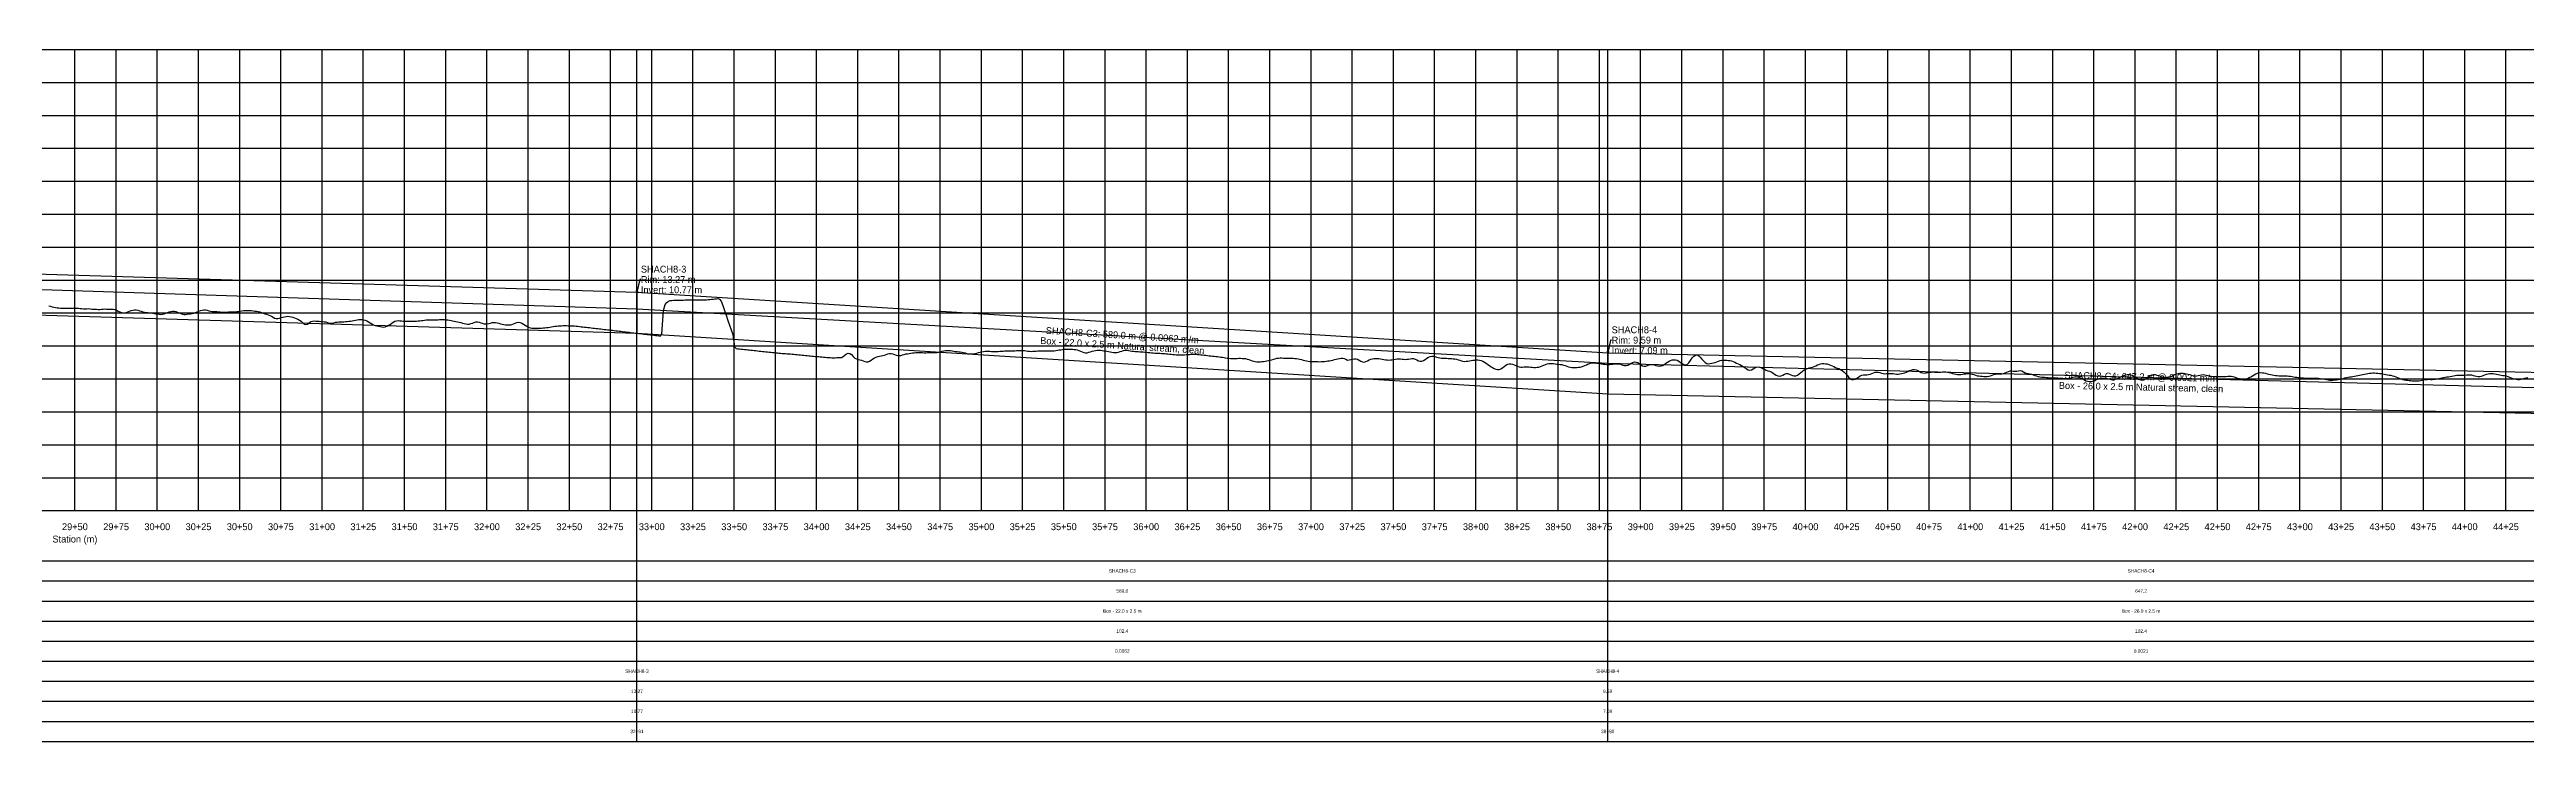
# Model space of a CAD drawing. Extents: x -64 to 5921, y -140 to 288.
# Drawn here: x 2935 to 4437, y -140 to 280 of the extents above; entities that cross this region are included whole.
import ezdxf
from ezdxf.enums import TextEntityAlignment as Align

# ---------------------------------------------------------------- set-up
doc = ezdxf.new("R2010")
doc.units = 0
for name, color, linetype in [('Annotation', 7, 'Continuous'), ('Annotation_Table', 254, 'Continuous'), ('Crown', 7, 'Continuous'), ('Grid', 254, 'Continuous'), ('Grid_Text', 7, 'Continuous'), ('Ground_Elevation', 3, 'Continuous'), ('Hydraulic_Grade', 5, 'Continuous'), ('Invert', 7, 'Continuous'), ('Structure', 7, 'Continuous')]:
    doc.layers.add(name, color=color, linetype=linetype)

msp = doc.modelspace()

# ---------------------------------------------------------------- linework, layer by layer
at = {"layer": 'Annotation', "color": 0}
for points in [[(3293.4, 140.3), (3292.7, 140.3), (3291, 132.7)], [(3882.4, 103.5), (3881.7, 103.5), (3880, 95.9)]]:
    msp.add_lwpolyline(points, dxfattribs=at)
for points in [[(3291, 132.7), (3290.8, 133.7), (3291.5, 133.5)], [(3880, 95.9), (3879.8, 96.9), (3880.6, 96.7)]]:
    msp.add_lwpolyline(points, close=True, dxfattribs=at)
at = {"layer": 'Annotation_Table', "color": 254}
for points in [[(3291, -140.2), (3291, 280)], [(3880, -140.2), (3880, 280)], [(-25, -30.5), (5899.9, -30.5)], [(-25, -42.7), (5899.9, -42.7)], [(-25, -54.9), (5899.9, -54.9)], [(-25, -67.1), (5899.9, -67.1)], [(-25, -79.2), (5899.9, -79.2)], [(-25, -91.4), (5899.9, -91.4)], [(-25, -103.6), (5899.9, -103.6)], [(-25, -115.8), (5899.9, -115.8)], [(-25, -128), (5899.9, -128)], [(-25, -140.2), (5899.9, -140.2)]]:
    msp.add_lwpolyline(points, dxfattribs=at)
at = {"layer": 'Crown', "color": 0}
for points in [[(1392.2, 190.6), (3291, 132.7)], [(3291, 132.7), (3291, 132.7)], [(3291, 132.7), (3880, 95.9)], [(3880, 95.9), (3880, 95.9)], [(3880, 95.9), (4527.2, 82.3)]]:
    msp.add_lwpolyline(points, dxfattribs=at)
at = {"layer": 'Grid', "color": 254}
for points in [[(-25, 280), (5900, 280)], [(2950, 0), (2950, 280)], [(2975, 0), (2975, 280)], [(3000, 0), (3000, 280)], [(3025, 0), (3025, 280)], [(3050, 0), (3050, 280)], [(3075, 0), (3075, 280)], [(3100, 0), (3100, 280)], [(3125, 0), (3125, 280)], [(3150, 0), (3150, 280)], [(3175, 0), (3175, 280)], [(3200, 0), (3200, 280)], [(3225, 0), (3225, 280)], [(3250, 0), (3250, 280)], [(3275, 0), (3275, 280)], [(3300, 0), (3300, 280)], [(3325, 0), (3325, 280)], [(3350, 0), (3350, 280)], [(3375, 0), (3375, 280)], [(3400, 0), (3400, 280)], [(3425, 0), (3425, 280)], [(3450, 0), (3450, 280)], [(3475, 0), (3475, 280)], [(3500, 0), (3500, 280)], [(3525, 0), (3525, 280)], [(3550, 0), (3550, 280)], [(3575, 0), (3575, 280)], [(3600, 0), (3600, 280)], [(3625, 0), (3625, 280)], [(3650, 0), (3650, 280)], [(3675, 0), (3675, 280)], [(3700, 0), (3700, 280)], [(3725, 0), (3725, 280)], [(3750, 0), (3750, 280)], [(3775, 0), (3775, 280)], [(3800, 0), (3800, 280)], [(3825, 0), (3825, 280)], [(3850, 0), (3850, 280)], [(3875, 0), (3875, 280)], [(3900, 0), (3900, 280)], [(3925, 0), (3925, 280)], [(3950, 0), (3950, 280)], [(3975, 0), (3975, 280)], [(4000, 0), (4000, 280)], [(4025, 0), (4025, 280)], [(4050, 0), (4050, 280)], [(4075, 0), (4075, 280)], [(4100, 0), (4100, 280)], [(4125, 0), (4125, 280)], [(4150, 0), (4150, 280)], [(4175, 0), (4175, 280)], [(4200, 0), (4200, 280)], [(4225, 0), (4225, 280)], [(4250, 0), (4250, 280)], [(4275, 0), (4275, 280)], [(4300, 0), (4300, 280)], [(4325, 0), (4325, 280)], [(4350, 0), (4350, 280)], [(4375, 0), (4375, 280)], [(4400, 0), (4400, 280)], [(4425, 0), (4425, 280)], [(-25, 260), (5900, 260)], [(-25, 240), (5900, 240)], [(-25, 220), (5900, 220)], [(-25, 200), (5900, 200)], [(-25, 180), (5900, 180)], [(-25, 160), (5900, 160)], [(-25, 140), (5900, 140)], [(-25, 120), (5900, 120)], [(-25, 100), (5900, 100)], [(-25, 80), (5900, 80)], [(-25, 60), (5900, 60)], [(-25, 40), (5900, 40)], [(-25, 20), (5900, 20)], [(-25, 0), (5900, 0)]]:
    msp.add_lwpolyline(points, dxfattribs=at)
at = {"layer": 'Ground_Elevation', "color": 3}
msp.add_lwpolyline([(2934.2, 124.3), (2935.2, 124.1), (2936.2, 123.8), (2937.2, 123.6), (2938.2, 123.4), (2939.2, 123.2), (2940.2, 123.1), (2941.2, 123), (2942.2, 122.9), (2943.2, 122.9), (2944.2, 122.9), (2945.2, 122.9), (2946.2, 122.9), (2947.2, 123), (2948.2, 123), (2949.2, 123), (2950.2, 123), (2951.2, 123), (2952.2, 122.9), (2953.2, 122.8), (2954.2, 122.7), (2955.2, 122.6), (2956.2, 122.6), (2957.2, 122.6), (2958.2, 122.7), (2959.2, 122.6), (2960.2, 122.4), (2961.2, 122.4), (2962.2, 122.3), (2963.2, 122.3), (2964.2, 122.2), (2965.2, 122.2), (2966.2, 122.4), (2967.2, 122.4), (2968.2, 122.5), (2969.2, 122.4), (2970.2, 122.4), (2971.2, 122.3), (2972.2, 122.3), (2973.2, 122.4), (2974.2, 122.1), (2975.2, 121.7), (2976.2, 121.2), (2977.2, 120.8), (2978.2, 120.3), (2979.2, 120), (2980.2, 120), (2981.2, 120.2), (2982.2, 120.6), (2983.2, 121.1), (2984.2, 121.5), (2985.2, 121.8), (2986.2, 121.9), (2987.2, 121.9), (2988.2, 121.7), (2989.2, 121.4), (2990.2, 121.1), (2991.2, 120.7), (2992.2, 120.5), (2993.2, 120.3), (2994.2, 120.2), (2995.2, 120.1), (2996.2, 120), (2997.2, 119.8), (2998.2, 119.7), (2999.2, 119.5), (3000.2, 119.4), (3001.2, 119.2), (3002.2, 119.1), (3003.2, 119.2), (3004.2, 119.5), (3005.2, 119.9), (3006.2, 120.2), (3007.2, 120.6), (3008.2, 120.9), (3009.2, 121.2), (3010.2, 121.2), (3011.2, 121), (3012.2, 120.5), (3013.2, 120.1), (3014.2, 119.6), (3015.2, 119.2), (3016.2, 119), (3017.2, 119), (3018.2, 119.2), (3019.2, 119.4), (3020.2, 119.5), (3021.2, 119.7), (3022.2, 119.9), (3023.2, 120.3), (3024.2, 120.8), (3025.2, 121.2), (3026.2, 121.5), (3027.2, 121.8), (3028.2, 121.9), (3029.2, 121.9), (3030.2, 121.7), (3031.2, 121.4), (3032.2, 121.1), (3033.2, 121), (3034.2, 121), (3035.2, 121), (3036.2, 120.9), (3037.2, 120.7), (3038.2, 120.6), (3039.2, 120.5), (3040.2, 120.5), (3041.2, 120.5), (3042.2, 120.5), (3043.2, 120.6), (3044.2, 120.6), (3045.2, 120.6), (3046.2, 120.7), (3047.2, 120.8), (3048.2, 120.9), (3049.2, 121), (3050.2, 121.1), (3051.2, 121.3), (3052.2, 121.5), (3053.2, 121.6), (3054.2, 121.5), (3055.2, 121.5), (3056.2, 121.5), (3057.2, 121.5), (3058.2, 121.4), (3059.2, 121.2), (3060.2, 121.1), (3061.2, 120.9), (3062.2, 120.6), (3063.2, 120.2), (3064.2, 119.8), (3065.2, 119.5), (3066.2, 119.2), (3067.2, 118.9), (3068.2, 118.5), (3069.2, 118), (3070.2, 117.4), (3071.2, 116.8), (3072.2, 116.6), (3073.2, 116.6), (3074.2, 116.9), (3075.2, 117.2), (3076.2, 117.4), (3077.2, 117.7), (3078.2, 117.9), (3079.2, 118), (3080.2, 117.9), (3081.2, 117.7), (3082.2, 117.4), (3083.2, 117.1), (3084.2, 116.7), (3085.2, 116.2), (3086.2, 115.7), (3087.2, 115), (3088.2, 114), (3089.2, 113.2), (3090.2, 113), (3091.2, 113.3), (3092.2, 114), (3093.2, 114.8), (3094.2, 115.1), (3095.2, 115.2), (3096.2, 115.1), (3097.2, 115.1), (3098.2, 115), (3099.2, 114.9), (3100.2, 114.8), (3101.2, 114.7), (3102.2, 114.7), (3103.2, 114.3), (3104.2, 113.9), (3105.2, 113.8), (3106.2, 113.9), (3107.2, 114.1), (3108.2, 114.4), (3109.2, 114.5), (3110.2, 114.6), (3111.2, 114.6), (3112.2, 114.7), (3113.2, 114.7), (3114.2, 114.8), (3115.2, 114.9), (3116.2, 115), (3117.2, 115.1), (3118.2, 115.3), (3119.2, 115.5), (3120.2, 115.7), (3121.2, 115.9), (3122.2, 116), (3123.2, 116.1), (3124.2, 116.1), (3125.2, 115.9), (3126.2, 115.6), (3127.2, 115.2), (3128.2, 114.7), (3129.2, 114.1), (3130.2, 113.5), (3131.2, 112.9), (3132.2, 112.4), (3133.2, 112.1), (3134.2, 111.9), (3135.2, 111.7), (3136.2, 111.5), (3137.2, 111.4), (3138.2, 111.6), (3139.2, 112), (3140.2, 112.6), (3141.2, 113.1), (3142.2, 113.8), (3143.2, 114.5), (3144.2, 115), (3145.2, 115.3), (3146.2, 115.4), (3147.2, 115.3), (3148.2, 115.2), (3149.2, 115.1), (3150.2, 115), (3151.2, 115.1), (3152.2, 115), (3153.2, 115), (3154.2, 115), (3155.2, 115), (3156.2, 115.1), (3157.2, 115.1), (3158.2, 115.2), (3159.2, 115.3), (3160.2, 115.5), (3161.2, 115.5), (3162.2, 115.7), (3163.2, 115.8), (3164.2, 115.9), (3165.2, 115.9), (3166.2, 115.9), (3167.2, 115.9), (3168.2, 115.9), (3169.2, 115.9), (3170.2, 115.9), (3171.2, 116), (3172.2, 116), (3173.2, 116), (3174.2, 116), (3175.2, 115.9), (3176.2, 115.8), (3177.2, 115.6), (3178.2, 115.4), (3179.2, 115.2), (3180.2, 115), (3181.2, 114.8), (3182.2, 114.7), (3183.2, 114.5), (3184.2, 114.2), (3185.2, 113.9), (3186.2, 113.6), (3187.2, 113.4), (3188.2, 113.3), (3189.2, 113.3), (3190.2, 113.6), (3191.2, 113.9), (3192.2, 114.3), (3193.2, 114.6), (3194.2, 114.6), (3195.2, 114.5), (3196.2, 114.1), (3197.2, 113.8), (3198.2, 113.5), (3199.2, 113.4), (3200.2, 113.4), (3201.2, 113.7), (3202.2, 113.9), (3203.2, 114.2), (3204.2, 114.3), (3205.2, 114.2), (3206.2, 114.1), (3207.2, 113.8), (3208.2, 113.5), (3209.2, 113.2), (3210.2, 113), (3211.2, 112.9), (3212.2, 112.8), (3213.2, 112.8), (3214.2, 112.9), (3215.2, 113.1), (3216.2, 113.5), (3217.2, 113.9), (3218.2, 114.2), (3219.2, 114.4), (3220.2, 114.2), (3221.2, 113.8), (3222.2, 113.2), (3223.2, 112.6), (3224.2, 111.9), (3225.2, 111.3), (3226.2, 110.9), (3227.2, 110.7), (3228.2, 110.7), (3229.2, 110.7), (3230.2, 110.7), (3231.2, 110.7), (3232.2, 110.8), (3233.2, 110.8), (3234.2, 110.9), (3235.2, 111), (3236.2, 111.1), (3237.2, 111.2), (3238.2, 111.4), (3239.2, 111.6), (3240.2, 111.7), (3241.2, 111.9), (3242.2, 112), (3243.2, 112.1), (3244.2, 112.2), (3245.2, 112.3), (3246.2, 112.4), (3247.2, 112.4), (3248.2, 112.4), (3249.2, 112.3), (3250.2, 112.3), (3251.2, 112.2), (3252.2, 112.2), (3253.2, 112.1), (3254.2, 112), (3255.2, 111.9), (3256.2, 111.7), (3257.2, 111.6), (3258.2, 111.5), (3259.2, 111.4), (3260.2, 111.3), (3261.2, 111.2), (3262.2, 111.1), (3263.2, 111), (3264.2, 110.8), (3265.2, 110.7), (3266.2, 110.6), (3267.2, 110.5), (3268.2, 110.4), (3269.2, 110.3), (3270.2, 110.2), (3271.2, 110), (3272.2, 109.9), (3273.2, 109.8), (3274.2, 109.7), (3275.2, 109.6), (3276.2, 109.5), (3277.2, 109.4), (3278.2, 109.2), (3279.2, 109.1), (3280.2, 109), (3281.2, 108.9), (3282.2, 108.8), (3283.2, 108.6), (3284.2, 108.5), (3285.2, 108.4), (3286.2, 108.3), (3287.2, 108.2), (3288.2, 108), (3289.2, 107.9), (3290.2, 107.8), (3291.2, 107.7), (3292.2, 107.6), (3293.2, 107.5), (3294.2, 107.3), (3295.2, 107.2), (3296.2, 107.1), (3297.2, 107), (3298.2, 106.9), (3299.2, 106.8), (3300.2, 106.7), (3301.2, 106.6), (3302.2, 106.4), (3303.2, 106.3), (3304.2, 106.1), (3305.2, 106), (3306.2, 107.2), (3307.2, 121.6), (3308.2, 125.1), (3309.2, 126.4), (3310.2, 127.2), (3311.2, 127.6), (3312.2, 127.6), (3313.2, 127.7), (3314.2, 127.7), (3315.2, 127.7), (3316.2, 127.8), (3317.2, 127.8), (3318.2, 127.8), (3319.2, 127.8), (3320.2, 127.9), (3321.2, 127.9), (3322.2, 127.9), (3323.2, 127.9), (3324.2, 127.9), (3325.2, 127.9), (3326.2, 127.9), (3327.2, 127.9), (3328.2, 127.9), (3329.2, 127.9), (3330.2, 127.9), (3331.2, 127.9), (3332.2, 128), (3333.2, 128), (3334.2, 128.1), (3335.2, 128.2), (3336.2, 128.3), (3337.2, 128.4), (3338.2, 128.5), (3339.2, 128.6), (3340.2, 128.7), (3341.2, 128.4), (3342.2, 127.1), (3343.2, 124.5), (3344.2, 121.5), (3345.2, 118.6), (3346.2, 115.5), (3347.2, 112.6), (3348.2, 109.8), (3349.2, 106.9), (3350.2, 99.5), (3351.2, 98.4), (3352.2, 98.3), (3353.2, 98.2), (3354.2, 98.1), (3355.2, 98), (3356.2, 97.9), (3357.2, 97.8), (3358.2, 97.7), (3359.2, 97.6), (3360.2, 97.5), (3361.2, 97.4), (3362.2, 97.3), (3363.2, 97.2), (3364.2, 97), (3365.2, 96.9), (3366.2, 96.8), (3367.2, 96.7), (3368.2, 96.6), (3369.2, 96.5), (3370.2, 96.4), (3371.2, 96.3), (3372.2, 96.2), (3373.2, 96.1), (3374.2, 96), (3375.2, 95.9), (3376.2, 95.8), (3377.2, 95.7), (3378.2, 95.6), (3379.2, 95.5), (3380.2, 95.4), (3381.2, 95.3), (3382.2, 95.2), (3383.2, 95.2), (3384.2, 95.1), (3385.2, 95), (3386.2, 94.9), (3387.2, 94.8), (3388.2, 94.7), (3389.2, 94.6), (3390.2, 94.5), (3391.2, 94.4), (3392.2, 94.3), (3393.2, 94.2), (3394.2, 94.1), (3395.2, 94), (3396.2, 93.9), (3397.2, 93.8), (3398.2, 93.7), (3399.2, 93.6), (3400.2, 93.6), (3401.2, 93.5), (3402.2, 93.4), (3403.2, 93.3), (3404.2, 93.2), (3405.2, 93.1), (3406.2, 93), (3407.2, 92.9), (3408.2, 92.9), (3409.2, 92.8), (3410.2, 92.8), (3411.2, 92.8), (3412.2, 92.9), (3413.2, 92.9), (3414.2, 92.9), (3415.2, 93), (3416.2, 93.6), (3417.2, 94.4), (3418.2, 95.2), (3419.2, 95.7), (3420.2, 95.5), (3421.2, 94.7), (3422.2, 93.6), (3423.2, 92.6), (3424.2, 92.1), (3425.2, 91.8), (3426.2, 91.6), (3427.2, 91.3), (3428.2, 91), (3429.2, 90.6), (3430.2, 90.3), (3431.2, 90.4), (3432.2, 90.7), (3433.2, 91.4), (3434.2, 92.1), (3435.2, 92.7), (3436.2, 93.2), (3437.2, 93.5), (3438.2, 93.7), (3439.2, 93.9), (3440.2, 94.1), (3441.2, 94.4), (3442.2, 94.8), (3443.2, 95.2), (3444.2, 95.5), (3445.2, 95.4), (3446.2, 95.2), (3447.2, 94.7), (3448.2, 94.4), (3449.2, 94.1), (3450.2, 94.1), (3451.2, 94.2), (3452.2, 94.5), (3453.2, 94.8), (3454.2, 95.1), (3455.2, 95.2), (3456.2, 95.4), (3457.2, 95.6), (3458.2, 95.8), (3459.2, 95.9), (3460.2, 96.1), (3461.2, 96.1), (3462.2, 96.1), (3463.2, 96.1), (3464.2, 96), (3465.2, 95.9), (3466.2, 95.9), (3467.2, 96), (3468.2, 96), (3469.2, 96.1), (3470.2, 96.1), (3471.2, 96.1), (3472.2, 96.1), (3473.2, 96.1), (3474.2, 96.3), (3475.2, 96.5), (3476.2, 96.8), (3477.2, 97), (3478.2, 97.2), (3479.2, 97.3), (3480.2, 97.3), (3481.2, 97.2), (3482.2, 97), (3483.2, 96.9), (3484.2, 96.7), (3485.2, 96.6), (3486.2, 96.5), (3487.2, 96.4), (3488.2, 96.2), (3489.2, 96), (3490.2, 95.8), (3491.2, 95.5), (3492.2, 95.2), (3493.2, 95.1), (3494.2, 95.1), (3495.2, 95.2), (3496.2, 95.5), (3497.2, 95.7), (3498.2, 96), (3499.2, 96.2), (3500.2, 96.4), (3501.2, 96.6), (3502.2, 96.8), (3503.2, 96.8), (3504.2, 96.9), (3505.2, 96.8), (3506.2, 96.7), (3507.2, 96.7), (3508.2, 96.7), (3509.2, 96.7), (3510.2, 96.7), (3511.2, 96.8), (3512.2, 96.8), (3513.2, 96.9), (3514.2, 97), (3515.2, 97.1), (3516.2, 97.1), (3517.2, 97), (3518.2, 97), (3519.2, 97.1), (3520.2, 97.1), (3521.2, 97.2), (3522.2, 97.2), (3523.2, 97.3), (3524.2, 97.3), (3525.2, 97.3), (3526.2, 97.2), (3527.2, 97.1), (3528.2, 96.9), (3529.2, 96.8), (3530.2, 96.7), (3531.2, 96.8), (3532.2, 96.8), (3533.2, 96.9), (3534.2, 97), (3535.2, 97), (3536.2, 97.1), (3537.2, 97.1), (3538.2, 97.1), (3539.2, 97.1), (3540.2, 97.1), (3541.2, 97.1), (3542.2, 97.1), (3543.2, 97), (3544.2, 97.1), (3545.2, 97.3), (3546.2, 97.5), (3547.2, 97.6), (3548.2, 97.7), (3549.2, 97.9), (3550.2, 98), (3551.2, 98.1), (3552.2, 98.1), (3553.2, 98.1), (3554.2, 98), (3555.2, 98), (3556.2, 97.9), (3557.2, 97.8), (3558.2, 97.7), (3559.2, 97.3), (3560.2, 96.9), (3561.2, 96.5), (3562.2, 96.1), (3563.2, 95.9), (3564.2, 95.9), (3565.2, 96.2), (3566.2, 96.4), (3567.2, 96.8), (3568.2, 97.1), (3569.2, 97.3), (3570.2, 97.4), (3571.2, 97.5), (3572.2, 97.4), (3573.2, 97.3), (3574.2, 97.1), (3575.2, 97), (3576.2, 96.8), (3577.2, 96.6), (3578.2, 96.4), (3579.2, 96.2), (3580.2, 96.1), (3581.2, 96), (3582.2, 96.1), (3583.2, 96.3), (3584.2, 96.6), (3585.2, 96.9), (3586.2, 97.2), (3587.2, 97.4), (3588.2, 97.4), (3589.2, 97.3), (3590.2, 97.1), (3591.2, 96.9), (3592.2, 96.8), (3593.2, 96.7), (3594.2, 96.6), (3595.2, 96.6), (3596.2, 96.5), (3597.2, 96.5), (3598.2, 96.4), (3599.2, 96.3), (3600.2, 96.2), (3601.2, 96.1), (3602.2, 96), (3603.2, 95.9), (3604.2, 95.8), (3605.2, 95.7), (3606.2, 95.7), (3607.2, 95.6), (3608.2, 95.6), (3609.2, 95.5), (3610.2, 95.4), (3611.2, 95.3), (3612.2, 95.2), (3613.2, 95.1), (3614.2, 95), (3615.2, 94.9), (3616.2, 94.8), (3617.2, 94.7), (3618.2, 94.6), (3619.2, 94.6), (3620.2, 94.5), (3621.2, 94.5), (3622.2, 94.5), (3623.2, 94.6), (3624.2, 94.7), (3625.2, 94.8), (3626.2, 94.8), (3627.2, 94.9), (3628.2, 94.9), (3629.2, 94.9), (3630.2, 94.9), (3631.2, 94.8), (3632.2, 94.7), (3633.2, 94.6), (3634.2, 94.5), (3635.2, 94.4), (3636.2, 94.3), (3637.2, 94.2), (3638.2, 94), (3639.2, 93.9), (3640.2, 93.8), (3641.2, 93.7), (3642.2, 93.6), (3643.2, 93.5), (3644.2, 93.4), (3645.2, 93.2), (3646.2, 93.1), (3647.2, 92.9), (3648.2, 92.8), (3649.2, 92.6), (3650.2, 92.5), (3651.2, 92.4), (3652.2, 92.4), (3653.2, 92.4), (3654.2, 92.4), (3655.2, 92.4), (3656.2, 92.5), (3657.2, 92.5), (3658.2, 92.4), (3659.2, 92.4), (3660.2, 92.3), (3661.2, 92), (3662.2, 91.7), (3663.2, 91.4), (3664.2, 91), (3665.2, 90.8), (3666.2, 90.5), (3667.2, 90.4), (3668.2, 90.3), (3669.2, 90.4), (3670.2, 90.5), (3671.2, 90.6), (3672.2, 90.8), (3673.2, 90.9), (3674.2, 91.1), (3675.2, 91.4), (3676.2, 91.6), (3677.2, 92), (3678.2, 92.2), (3679.2, 92.5), (3680.2, 92.6), (3681.2, 92.7), (3682.2, 92.7), (3683.2, 92.6), (3684.2, 92.6), (3685.2, 92.5), (3686.2, 92.5), (3687.2, 92.6), (3688.2, 92.5), (3689.2, 92.5), (3690.2, 92.4), (3691.2, 92.3), (3692.2, 92.2), (3693.2, 92), (3694.2, 91.7), (3695.2, 91.4), (3696.2, 91.2), (3697.2, 90.9), (3698.2, 90.7), (3699.2, 90.6), (3700.2, 90.5), (3701.2, 90.5), (3702.2, 90.5), (3703.2, 90.5), (3704.2, 90.5), (3705.2, 90.4), (3706.2, 90.5), (3707.2, 90.5), (3708.2, 90.6), (3709.2, 90.7), (3710.2, 90.9), (3711.2, 91), (3712.2, 91.2), (3713.2, 91.4), (3714.2, 91.7), (3715.2, 92), (3716.2, 92.2), (3717.2, 92.4), (3718.2, 92.6), (3719.2, 92.6), (3720.2, 92.4), (3721.2, 91.9), (3722.2, 91.4), (3723.2, 91.5), (3724.2, 91.8), (3725.2, 92), (3726.2, 92.2), (3727.2, 92.1), (3728.2, 91.9), (3729.2, 91.4), (3730.2, 90.8), (3731.2, 90.3), (3732.2, 90.2), (3733.2, 90.5), (3734.2, 91), (3735.2, 91.5), (3736.2, 91.9), (3737.2, 92.1), (3738.2, 92.3), (3739.2, 92.4), (3740.2, 92.4), (3741.2, 92.3), (3742.2, 92.2), (3743.2, 92), (3744.2, 91.7), (3745.2, 91.6), (3746.2, 91.5), (3747.2, 91.4), (3748.2, 91.5), (3749.2, 91.6), (3750.2, 91.8), (3751.2, 92), (3752.2, 92.2), (3753.2, 92.2), (3754.2, 92.1), (3755.2, 92), (3756.2, 91.9), (3757.2, 91.8), (3758.2, 91.9), (3759.2, 92), (3760.2, 92.2), (3761.2, 92.3), (3762.2, 92.3), (3763.2, 92), (3764.2, 91.5), (3765.2, 91), (3766.2, 90.7), (3767.2, 90.7), (3768.2, 91.1), (3769.2, 91.8), (3770.2, 92.5), (3771.2, 93.2), (3772.2, 93.6), (3773.2, 93.8), (3774.2, 93.7), (3775.2, 93.5), (3776.2, 93.2), (3777.2, 92.9), (3778.2, 92.7), (3779.2, 92.6), (3780.2, 92.5), (3781.2, 92.5), (3782.2, 92.5), (3783.2, 92.4), (3784.2, 92.4), (3785.2, 92.3), (3786.2, 92.2), (3787.2, 92.1), (3788.2, 91.9), (3789.2, 91.6), (3790.2, 91.3), (3791.2, 90.9), (3792.2, 90.7), (3793.2, 90.6), (3794.2, 90.7), (3795.2, 90.8), (3796.2, 90.9), (3797.2, 91.1), (3798.2, 91.3), (3799.2, 91.4), (3800.2, 91.5), (3801.2, 91.5), (3802.2, 91.4), (3803.2, 91.2), (3804.2, 90.8), (3805.2, 90.2), (3806.2, 89.5), (3807.2, 88.8), (3808.2, 88.1), (3809.2, 87.4), (3810.2, 86.8), (3811.2, 86.3), (3812.2, 85.9), (3813.2, 85.7), (3814.2, 85.7), (3815.2, 86.1), (3816.2, 86.7), (3817.2, 87.5), (3818.2, 88.3), (3819.2, 88.9), (3820.2, 89.2), (3821.2, 89.2), (3822.2, 89), (3823.2, 88.6), (3824.2, 88.2), (3825.2, 87.8), (3826.2, 87.4), (3827.2, 87.2), (3828.2, 87.2), (3829.2, 87.3), (3830.2, 87.4), (3831.2, 87.4), (3832.2, 87.3), (3833.2, 87.2), (3834.2, 87), (3835.2, 86.9), (3836.2, 86.9), (3837.2, 87), (3838.2, 87.2), (3839.2, 87.6), (3840.2, 88), (3841.2, 88.4), (3842.2, 88.8), (3843.2, 89.1), (3844.2, 89.3), (3845.2, 89.4), (3846.2, 89.4), (3847.2, 89.3), (3848.2, 89.2), (3849.2, 89), (3850.2, 88.9), (3851.2, 88.8), (3852.2, 88.7), (3853.2, 88.4), (3854.2, 88.1), (3855.2, 87.7), (3856.2, 87.3), (3857.2, 87), (3858.2, 86.9), (3859.2, 86.9), (3860.2, 86.9), (3861.2, 86.9), (3862.2, 87), (3863.2, 87.1), (3864.2, 87.3), (3865.2, 87.7), (3866.2, 88.1), (3867.2, 88.6), (3868.2, 89.1), (3869.2, 89.4), (3870.2, 89.7), (3871.2, 89.7), (3872.2, 89.7), (3873.2, 89.6), (3874.2, 89.5), (3875.2, 89.4), (3876.2, 89.2), (3877.2, 89), (3878.2, 88.9), (3879.2, 88.8), (3880.2, 88.8), (3881.2, 88.8), (3882.2, 88.9), (3883.2, 89), (3884.2, 89.1), (3885.2, 89.2), (3886.2, 89.2), (3887.2, 89.1), (3888.2, 88.8), (3889.2, 88.4), (3890.2, 88.1), (3891.2, 88.1), (3892.2, 88.4), (3893.2, 88.9), (3894.2, 89.5), (3895.2, 90), (3896.2, 90.3), (3897.2, 90.2), (3898.2, 89.9), (3899.2, 89.2), (3900.2, 88.5), (3901.2, 87.9), (3902.2, 87.7), (3903.2, 87.8), (3904.2, 88.2), (3905.2, 88.6), (3906.2, 88.8), (3907.2, 88.8), (3908.2, 88.6), (3909.2, 88.2), (3910.2, 87.9), (3911.2, 87.7), (3912.2, 87.9), (3913.2, 88.2), (3914.2, 88.8), (3915.2, 89.5), (3916.2, 90.2), (3917.2, 90.8), (3918.2, 91.2), (3919.2, 91.5), (3920.2, 91.6), (3921.2, 91.6), (3922.2, 91.4), (3923.2, 90.7), (3924.2, 90), (3925.2, 89.3), (3926.2, 88.8), (3927.2, 88.6), (3928.2, 88.7), (3929.2, 89.7), (3930.2, 91.2), (3931.2, 92.7), (3932.2, 93.8), (3933.2, 94.4), (3934.2, 94.5), (3935.2, 94), (3936.2, 93.1), (3937.2, 92), (3938.2, 90.9), (3939.2, 89.9), (3940.2, 89.3), (3941.2, 89.2), (3942.2, 89.4), (3943.2, 89.5), (3944.2, 89.7), (3945.2, 90), (3946.2, 90.4), (3947.2, 90.8), (3948.2, 91.1), (3949.2, 91.3), (3950.2, 91.4), (3951.2, 91.4), (3952.2, 91.3), (3953.2, 91.2), (3954.2, 91.1), (3955.2, 90.9), (3956.2, 90.5), (3957.2, 90.1), (3958.2, 89.5), (3959.2, 89.1), (3960.2, 88.7), (3961.2, 88.2), (3962.2, 87.6), (3963.2, 86.8), (3964.2, 86), (3965.2, 85.4), (3966.2, 85.2), (3967.2, 85.5), (3968.2, 86), (3969.2, 86.6), (3970.2, 87.1), (3971.2, 87.3), (3972.2, 87.2), (3973.2, 86.8), (3974.2, 86.3), (3975.2, 85.8), (3976.2, 85.3), (3977.2, 84.9), (3978.2, 84.6), (3979.2, 84.2), (3980.2, 83.7), (3981.2, 82.9), (3982.2, 82.2), (3983.2, 81.8), (3984.2, 81.7), (3985.2, 81.9), (3986.2, 82.3), (3987.2, 82.9), (3988.2, 83.3), (3989.2, 83.3), (3990.2, 82.9), (3991.2, 82.4), (3992.2, 82), (3993.2, 81.8), (3994.2, 81.9), (3995.2, 82.3), (3996.2, 83), (3997.2, 83.9), (3998.2, 84.7), (3999.2, 85.4), (4000.2, 85.9), (4001.2, 86.3), (4002.2, 86.6), (4003.2, 86.8), (4004.2, 87.1), (4005.2, 87.5), (4006.2, 88), (4007.2, 88.5), (4008.2, 88.8), (4009.2, 89.2), (4010.2, 89.3), (4011.2, 89.3), (4012.2, 89.2), (4013.2, 89.1), (4014.2, 88.8), (4015.2, 88.4), (4016.2, 88), (4017.2, 87.5), (4018.2, 86.9), (4019.2, 86.5), (4020.2, 86.2), (4021.2, 85.7), (4022.2, 85.1), (4023.2, 84.3), (4024.2, 83.3), (4025.2, 82.2), (4026.2, 81.1), (4027.2, 80.2), (4028.2, 79.7), (4029.2, 79.6), (4030.2, 79.9), (4031.2, 80.5), (4032.2, 81.1), (4033.2, 81.8), (4034.2, 82.2), (4035.2, 82.4), (4036.2, 82.5), (4037.2, 82.5), (4038.2, 82.6), (4039.2, 82.8), (4040.2, 83.2), (4041.2, 83.7), (4042.2, 84), (4043.2, 84.1), (4044.2, 84), (4045.2, 83.8), (4046.2, 83.4), (4047.2, 83.2), (4048.2, 83.1), (4049.2, 83.2), (4050.2, 83.3), (4051.2, 83.3), (4052.2, 83.3), (4053.2, 83.2), (4054.2, 83), (4055.2, 82.9), (4056.2, 82.9), (4057.2, 83.1), (4058.2, 83.3), (4059.2, 83.5), (4060.2, 83.7), (4061.2, 84.1), (4062.2, 84.5), (4063.2, 85), (4064.2, 85.3), (4065.2, 85.6), (4066.2, 85.6), (4067.2, 85.4), (4068.2, 85), (4069.2, 84.4), (4070.2, 83.8), (4071.2, 83.6), (4072.2, 83.5), (4073.2, 83.6), (4074.2, 83.8), (4075.2, 84), (4076.2, 84.1), (4077.2, 84.2), (4078.2, 84.1), (4079.2, 84), (4080.2, 84), (4081.2, 84), (4082.2, 84.1), (4083.2, 84.2), (4084.2, 84.3), (4085.2, 84.3), (4086.2, 84.1), (4087.2, 83.9), (4088.2, 83.6), (4089.2, 83.3), (4090.2, 83), (4091.2, 82.8), (4092.2, 82.6), (4093.2, 82.6), (4094.2, 82.6), (4095.2, 82.8), (4096.2, 83), (4097.2, 83.1), (4098.2, 83.2), (4099.2, 83.2), (4100.2, 83.1), (4101.2, 82.9), (4102.2, 82.6), (4103.2, 82.2), (4104.2, 81.9), (4105.2, 81.8), (4106.2, 81.7), (4107.2, 81.6), (4108.2, 81.5), (4109.2, 81.4), (4110.2, 81.5), (4111.2, 81.6), (4112.2, 81.9), (4113.2, 82.2), (4114.2, 82.6), (4115.2, 82.9), (4116.2, 83), (4117.2, 83), (4118.2, 83), (4119.2, 83.1), (4120.2, 83.3), (4121.2, 83.6), (4122.2, 84), (4123.2, 84.4), (4124.2, 84.8), (4125.2, 84.8), (4126.2, 84.7), (4127.2, 84.6), (4128.2, 84.7), (4129.2, 84.9), (4130.2, 85), (4131.2, 84.8), (4132.2, 84.2), (4133.2, 83.7), (4134.2, 83.4), (4135.2, 83.2), (4136.2, 83), (4137.2, 82.8), (4138.2, 82.4), (4139.2, 82.1), (4140.2, 81.8), (4141.2, 81.5), (4142.2, 81.3), (4143.2, 81.1), (4144.2, 81), (4145.2, 81), (4146.2, 80.9), (4147.2, 80.8), (4148.2, 80.7), (4149.2, 80.6), (4150.2, 80.6), (4151.2, 80.6), (4152.2, 80.7), (4153.2, 80.6), (4154.2, 80.5), (4155.2, 80.5), (4156.2, 80.4), (4157.2, 80.3), (4158.2, 80.3), (4159.2, 80.3), (4160.2, 80.5), (4161.2, 80.7), (4162.2, 81.1), (4163.2, 81.3), (4164.2, 81.4), (4165.2, 81.2), (4166.2, 80.9), (4167.2, 80.5), (4168.2, 80), (4169.2, 79.4), (4170.2, 78.9), (4171.2, 78.6), (4172.2, 78.4), (4173.2, 78.4), (4174.2, 78.6), (4175.2, 78.9), (4176.2, 79.4), (4177.2, 79.8), (4178.2, 80.2), (4179.2, 80.4), (4180.2, 80.5), (4181.2, 80.5), (4182.2, 80.4), (4183.2, 80.2), (4184.2, 80), (4185.2, 79.7), (4186.2, 79.5), (4187.2, 79.5), (4188.2, 79.8), (4189.2, 80.2), (4190.2, 80.6), (4191.2, 81.2), (4192.2, 81.7), (4193.2, 82.1), (4194.2, 82.4), (4195.2, 82.6), (4196.2, 82.6), (4197.2, 82.4), (4198.2, 82.2), (4199.2, 81.7), (4200.2, 81.1), (4201.2, 80.5), (4202.2, 79.9), (4203.2, 79.5), (4204.2, 79.4), (4205.2, 79.5), (4206.2, 80), (4207.2, 80.7), (4208.2, 81.4), (4209.2, 82), (4210.2, 82.4), (4211.2, 82.6), (4212.2, 82.6), (4213.2, 82.3), (4214.2, 82), (4215.2, 81.6), (4216.2, 81.3), (4217.2, 81.1), (4218.2, 81), (4219.2, 81.1), (4220.2, 81.2), (4221.2, 81.4), (4222.2, 81.7), (4223.2, 82.2), (4224.2, 82.7), (4225.2, 83), (4226.2, 83.3), (4227.2, 83.5), (4228.2, 83.5), (4229.2, 83.5), (4230.2, 83.3), (4231.2, 83.1), (4232.2, 82.8), (4233.2, 82.6), (4234.2, 82.2), (4235.2, 81.9), (4236.2, 81.7), (4237.2, 81.8), (4238.2, 82), (4239.2, 82.3), (4240.2, 82.5), (4241.2, 82.6), (4242.2, 82.5), (4243.2, 82.2), (4244.2, 82), (4245.2, 81.7), (4246.2, 81.6), (4247.2, 81.5), (4248.2, 81.5), (4249.2, 81.5), (4250.2, 81.5), (4251.2, 81.4), (4252.2, 81.4), (4253.2, 81.4), (4254.2, 81.4), (4255.2, 81.5), (4256.2, 81.6), (4257.2, 81.7), (4258.2, 81.6), (4259.2, 81.5), (4260.2, 81.2), (4261.2, 80.9), (4262.2, 80.5), (4263.2, 80.2), (4264.2, 79.9), (4265.2, 79.8), (4266.2, 79.8), (4267.2, 80), (4268.2, 80.3), (4269.2, 80.8), (4270.2, 81.3), (4271.2, 81.9), (4272.2, 82.5), (4273.2, 83), (4274.2, 83.4), (4275.2, 83.7), (4276.2, 83.8), (4277.2, 83.7), (4278.2, 83.6), (4279.2, 83.4), (4280.2, 83.1), (4281.2, 82.9), (4282.2, 82.6), (4283.2, 82.4), (4284.2, 82.2), (4285.2, 82), (4286.2, 82), (4287.2, 81.9), (4288.2, 81.9), (4289.2, 81.9), (4290.2, 81.9), (4291.2, 81.8), (4292.2, 81.8), (4293.2, 81.6), (4294.2, 81.6), (4295.2, 81.4), (4296.2, 81.3), (4297.2, 81.1), (4298.2, 81), (4299.2, 80.9), (4300.2, 80.8), (4301.2, 80.7), (4302.2, 80.6), (4303.2, 80.5), (4304.2, 80.4), (4305.2, 80.4), (4306.2, 80.5), (4307.2, 80.5), (4308.2, 80.5), (4309.2, 80.6), (4310.2, 80.5), (4311.2, 80.5), (4312.2, 80.3), (4313.2, 80.1), (4314.2, 80), (4315.2, 79.8), (4316.2, 79.6), (4317.2, 79.4), (4318.2, 79.3), (4319.2, 79.3), (4320.2, 79.3), (4321.2, 79.4), (4322.2, 79.5), (4323.2, 79.7), (4324.2, 79.9), (4325.2, 80.1), (4326.2, 80.3), (4327.2, 80.6), (4328.2, 80.8), (4329.2, 81), (4330.2, 81.2), (4331.2, 81.3), (4332.2, 81.4), (4333.2, 81.6), (4334.2, 81.8), (4335.2, 82), (4336.2, 82.2), (4337.2, 82.4), (4338.2, 82.6), (4339.2, 82.8), (4340.2, 83.1), (4341.2, 83.3), (4342.2, 83.4), (4343.2, 83.5), (4344.2, 83.6), (4345.2, 83.6), (4346.2, 83.5), (4347.2, 83.4), (4348.2, 83.3), (4349.2, 83.2), (4350.2, 83.1), (4351.2, 82.9), (4352.2, 82.7), (4353.2, 82.5), (4354.2, 82.3), (4355.2, 82.2), (4356.2, 81.9), (4357.2, 81.6), (4358.2, 81.2), (4359.2, 80.9), (4360.2, 80.4), (4361.2, 80), (4362.2, 79.7), (4363.2, 79.4), (4364.2, 79.3), (4365.2, 79.2), (4366.2, 79.1), (4367.2, 79), (4368.2, 78.9), (4369.2, 78.8), (4370.2, 78.8), (4371.2, 78.8), (4372.2, 78.9), (4373.2, 79), (4374.2, 79.2), (4375.2, 79.4), (4376.2, 79.6), (4377.2, 79.7), (4378.2, 79.8), (4379.2, 79.7), (4380.2, 79.7), (4381.2, 79.8), (4382.2, 79.9), (4383.2, 80), (4384.2, 80.2), (4385.2, 80.4), (4386.2, 80.6), (4387.2, 80.8), (4388.2, 81), (4389.2, 81.2), (4390.2, 81.3), (4391.2, 81.5), (4392.2, 81.7), (4393.2, 81.9), (4394.2, 82.1), (4395.2, 82.2), (4396.2, 82.3), (4397.2, 82.3), (4398.2, 82.3), (4399.2, 82.3), (4400.2, 82.3), (4401.2, 82.4), (4402.2, 82.5), (4403.2, 82.5), (4404.2, 82.4), (4405.2, 82.1), (4406.2, 81.9), (4407.2, 81.6), (4408.2, 81.4), (4409.2, 81.5), (4410.2, 81.7), (4411.2, 82.1), (4412.2, 82.5), (4413.2, 82.8), (4414.2, 83.1), (4415.2, 83.2), (4416.2, 83.2), (4417.2, 83.2), (4418.2, 83), (4419.2, 82.8), (4420.2, 82.7), (4421.2, 82.5), (4422.2, 82.3), (4423.2, 82.1), (4424.2, 82), (4425.2, 81.8), (4426.2, 81.4), (4427.2, 81), (4428.2, 80.6), (4429.2, 80.3), (4430.2, 80), (4431.2, 79.8), (4432.2, 79.7), (4433.2, 79.7), (4434.2, 79.8), (4435.2, 80), (4436.2, 80.4), (4437.2, 80.6), (4438.2, 80.8)], dxfattribs=at)
at = {"layer": 'Hydraulic_Grade', "color": 5}
for points in [[(1392.2, 184.2), (3291, 122.5)], [(3291, 122.5), (3291, 122.5)], [(3291, 122.5), (3880, 89.5)], [(3880, 89.5), (3880, 89.5)], [(3880, 89.5), (4527.2, 72.6)]]:
    msp.add_lwpolyline(points, dxfattribs=at)
at = {"layer": 'Invert', "color": 0}
for points in [[(1392.2, 165.6), (3291, 107.7)], [(3291, 107.7), (3291, 107.7)], [(3291, 107.7), (3880, 70.9)], [(3880, 70.9), (3880, 70.9)], [(3880, 70.9), (4527.2, 57.3)]]:
    msp.add_lwpolyline(points, dxfattribs=at)
at = {"layer": 'Structure', "color": 0}
for points in [[(3291, 132.7), (3291, 107.7)], [(3291, 132.7), (3291, 107.7)], [(3880, 95.9), (3880, 70.9)], [(3880, 95.9), (3880, 70.9)]]:
    msp.add_lwpolyline(points, dxfattribs=at)

# ---------------------------------------------------------------- texts
at = {"layer": 'Annotation', "color": 0}
for s, height, p in [('SHACH8-3', 4.17, (3293.4, 146.6)), ('Rim: 13.27 m', 4.167, (3293.4, 140.3)), ('Invert: 10.77 m', 4.167, (3293.4, 134.1)), ('SHACH8-4', 4.17, (3882.4, 109.8)), ('Rim: 9.59 m', 4.167, (3882.4, 103.5)), ('Invert: 7.09 m', 4.167, (3882.4, 97.3))]:
    msp.add_text(s, height=height, dxfattribs=at).set_placement(p, align=Align.MIDDLE_LEFT)
for s, rotation, p in [('Box - 22.0 x 2.5 m Natural stream, clean', 356.4241, (3585.5, 100.2)), ('SHACH8-C3: 589.0 m @ 0.0062 m/m', 356.4241, (3585.5, 106.5)), ('Box - 26.0 x 2.5 m Natural stream, clean', 358.7962, (4203.6, 75)), ('SHACH8-C4: 647.2 m @ 0.0021 m/m', 358.7962, (4203.6, 81.3))]:
    msp.add_text(s, height=4.167, rotation=rotation, dxfattribs=at).set_placement(p, align=Align.MIDDLE_CENTER)
at = {"layer": 'Annotation_Table', "color": 0}
for s, height, p in [('SHACH8-C3', 2.08, (3585.5, -36.6)), ('SHACH8-C4', 2.08, (4203.6, -36.6)), ('Box - 22.0 x 2.5 m', 2.083, (3585.5, -61)), ('589.0', 2.08, (3585.5, -48.8)), ('Box - 26.0 x 2.5 m', 2.083, (4203.6, -61)), ('647.2', 2.08, (4203.6, -48.8)), ('102.4', 2.08, (3585.5, -73.2)), ('102.4', 2.08, (4203.6, -73.2)), ('0.0062', 2.08, (3585.5, -85.3)), ('0.0021', 2.08, (4203.6, -85.3)), ('SHACH8-3', 2.08, (3291, -97.5)), ('SHACH8-4', 2.08, (3880, -97.5)), ('13.27', 2.08, (3291, -109.7)), ('9.59', 2.08, (3880, -109.7)), ('32+91', 2.08, (3291, -134.1)), ('10.77', 2.08, (3291, -121.9)), ('38+80', 2.08, (3880, -134.1)), ('7.09', 2.08, (3880, -121.9))]:
    msp.add_text(s, height=height, dxfattribs=at).set_placement(p, align=Align.MIDDLE_CENTER)
at = {"layer": 'Grid_Text', "color": 0}
for s, height, p in [('Station (m)', 4.167, (2950, -15.2)), ('29+50', 4.17, (2950, -7.7)), ('29+75', 4.17, (2975, -7.7)), ('30+00', 4.17, (3000, -7.7)), ('30+25', 4.17, (3025, -7.7)), ('30+50', 4.17, (3050, -7.7)), ('30+75', 4.17, (3075, -7.7)), ('31+00', 4.17, (3100, -7.7)), ('31+25', 4.17, (3125, -7.7)), ('31+50', 4.17, (3150, -7.7)), ('31+75', 4.17, (3175, -7.7)), ('32+00', 4.17, (3200, -7.7)), ('32+25', 4.17, (3225, -7.7)), ('32+50', 4.17, (3250, -7.7)), ('32+75', 4.17, (3275, -7.7)), ('33+00', 4.17, (3300, -7.7)), ('33+25', 4.17, (3325, -7.7)), ('33+50', 4.17, (3350, -7.7)), ('33+75', 4.17, (3375, -7.7)), ('34+00', 4.17, (3400, -7.7)), ('34+25', 4.17, (3425, -7.7)), ('34+50', 4.17, (3450, -7.7)), ('34+75', 4.17, (3475, -7.7)), ('35+00', 4.17, (3500, -7.7)), ('35+25', 4.17, (3525, -7.7)), ('35+50', 4.17, (3550, -7.7)), ('35+75', 4.17, (3575, -7.7)), ('36+00', 4.17, (3600, -7.7)), ('36+25', 4.17, (3625, -7.7)), ('36+50', 4.17, (3650, -7.7)), ('36+75', 4.17, (3675, -7.7)), ('37+00', 4.17, (3700, -7.7)), ('37+25', 4.17, (3725, -7.7)), ('37+50', 4.17, (3750, -7.7)), ('37+75', 4.17, (3775, -7.7)), ('38+00', 4.17, (3800, -7.7)), ('38+25', 4.17, (3825, -7.7)), ('38+50', 4.17, (3850, -7.7)), ('38+75', 4.17, (3875, -7.7)), ('39+00', 4.17, (3900, -7.7)), ('39+25', 4.17, (3925, -7.7)), ('39+50', 4.17, (3950, -7.7)), ('39+75', 4.17, (3975, -7.7)), ('40+00', 4.17, (4000, -7.7)), ('40+25', 4.17, (4025, -7.7)), ('40+50', 4.17, (4050, -7.7)), ('40+75', 4.17, (4075, -7.7)), ('41+00', 4.17, (4100, -7.7)), ('41+25', 4.17, (4125, -7.7)), ('41+50', 4.17, (4150, -7.7)), ('41+75', 4.17, (4175, -7.7)), ('42+00', 4.17, (4200, -7.7)), ('42+25', 4.17, (4225, -7.7)), ('42+50', 4.17, (4250, -7.7)), ('42+75', 4.17, (4275, -7.7)), ('43+00', 4.17, (4300, -7.7)), ('43+25', 4.17, (4325, -7.7)), ('43+50', 4.17, (4350, -7.7)), ('43+75', 4.17, (4375, -7.7)), ('44+00', 4.17, (4400, -7.7)), ('44+25', 4.17, (4425, -7.7))]:
    msp.add_text(s, height=height, dxfattribs=at).set_placement(p, align=Align.TOP_CENTER)

doc.saveas('drawing.dxf')
